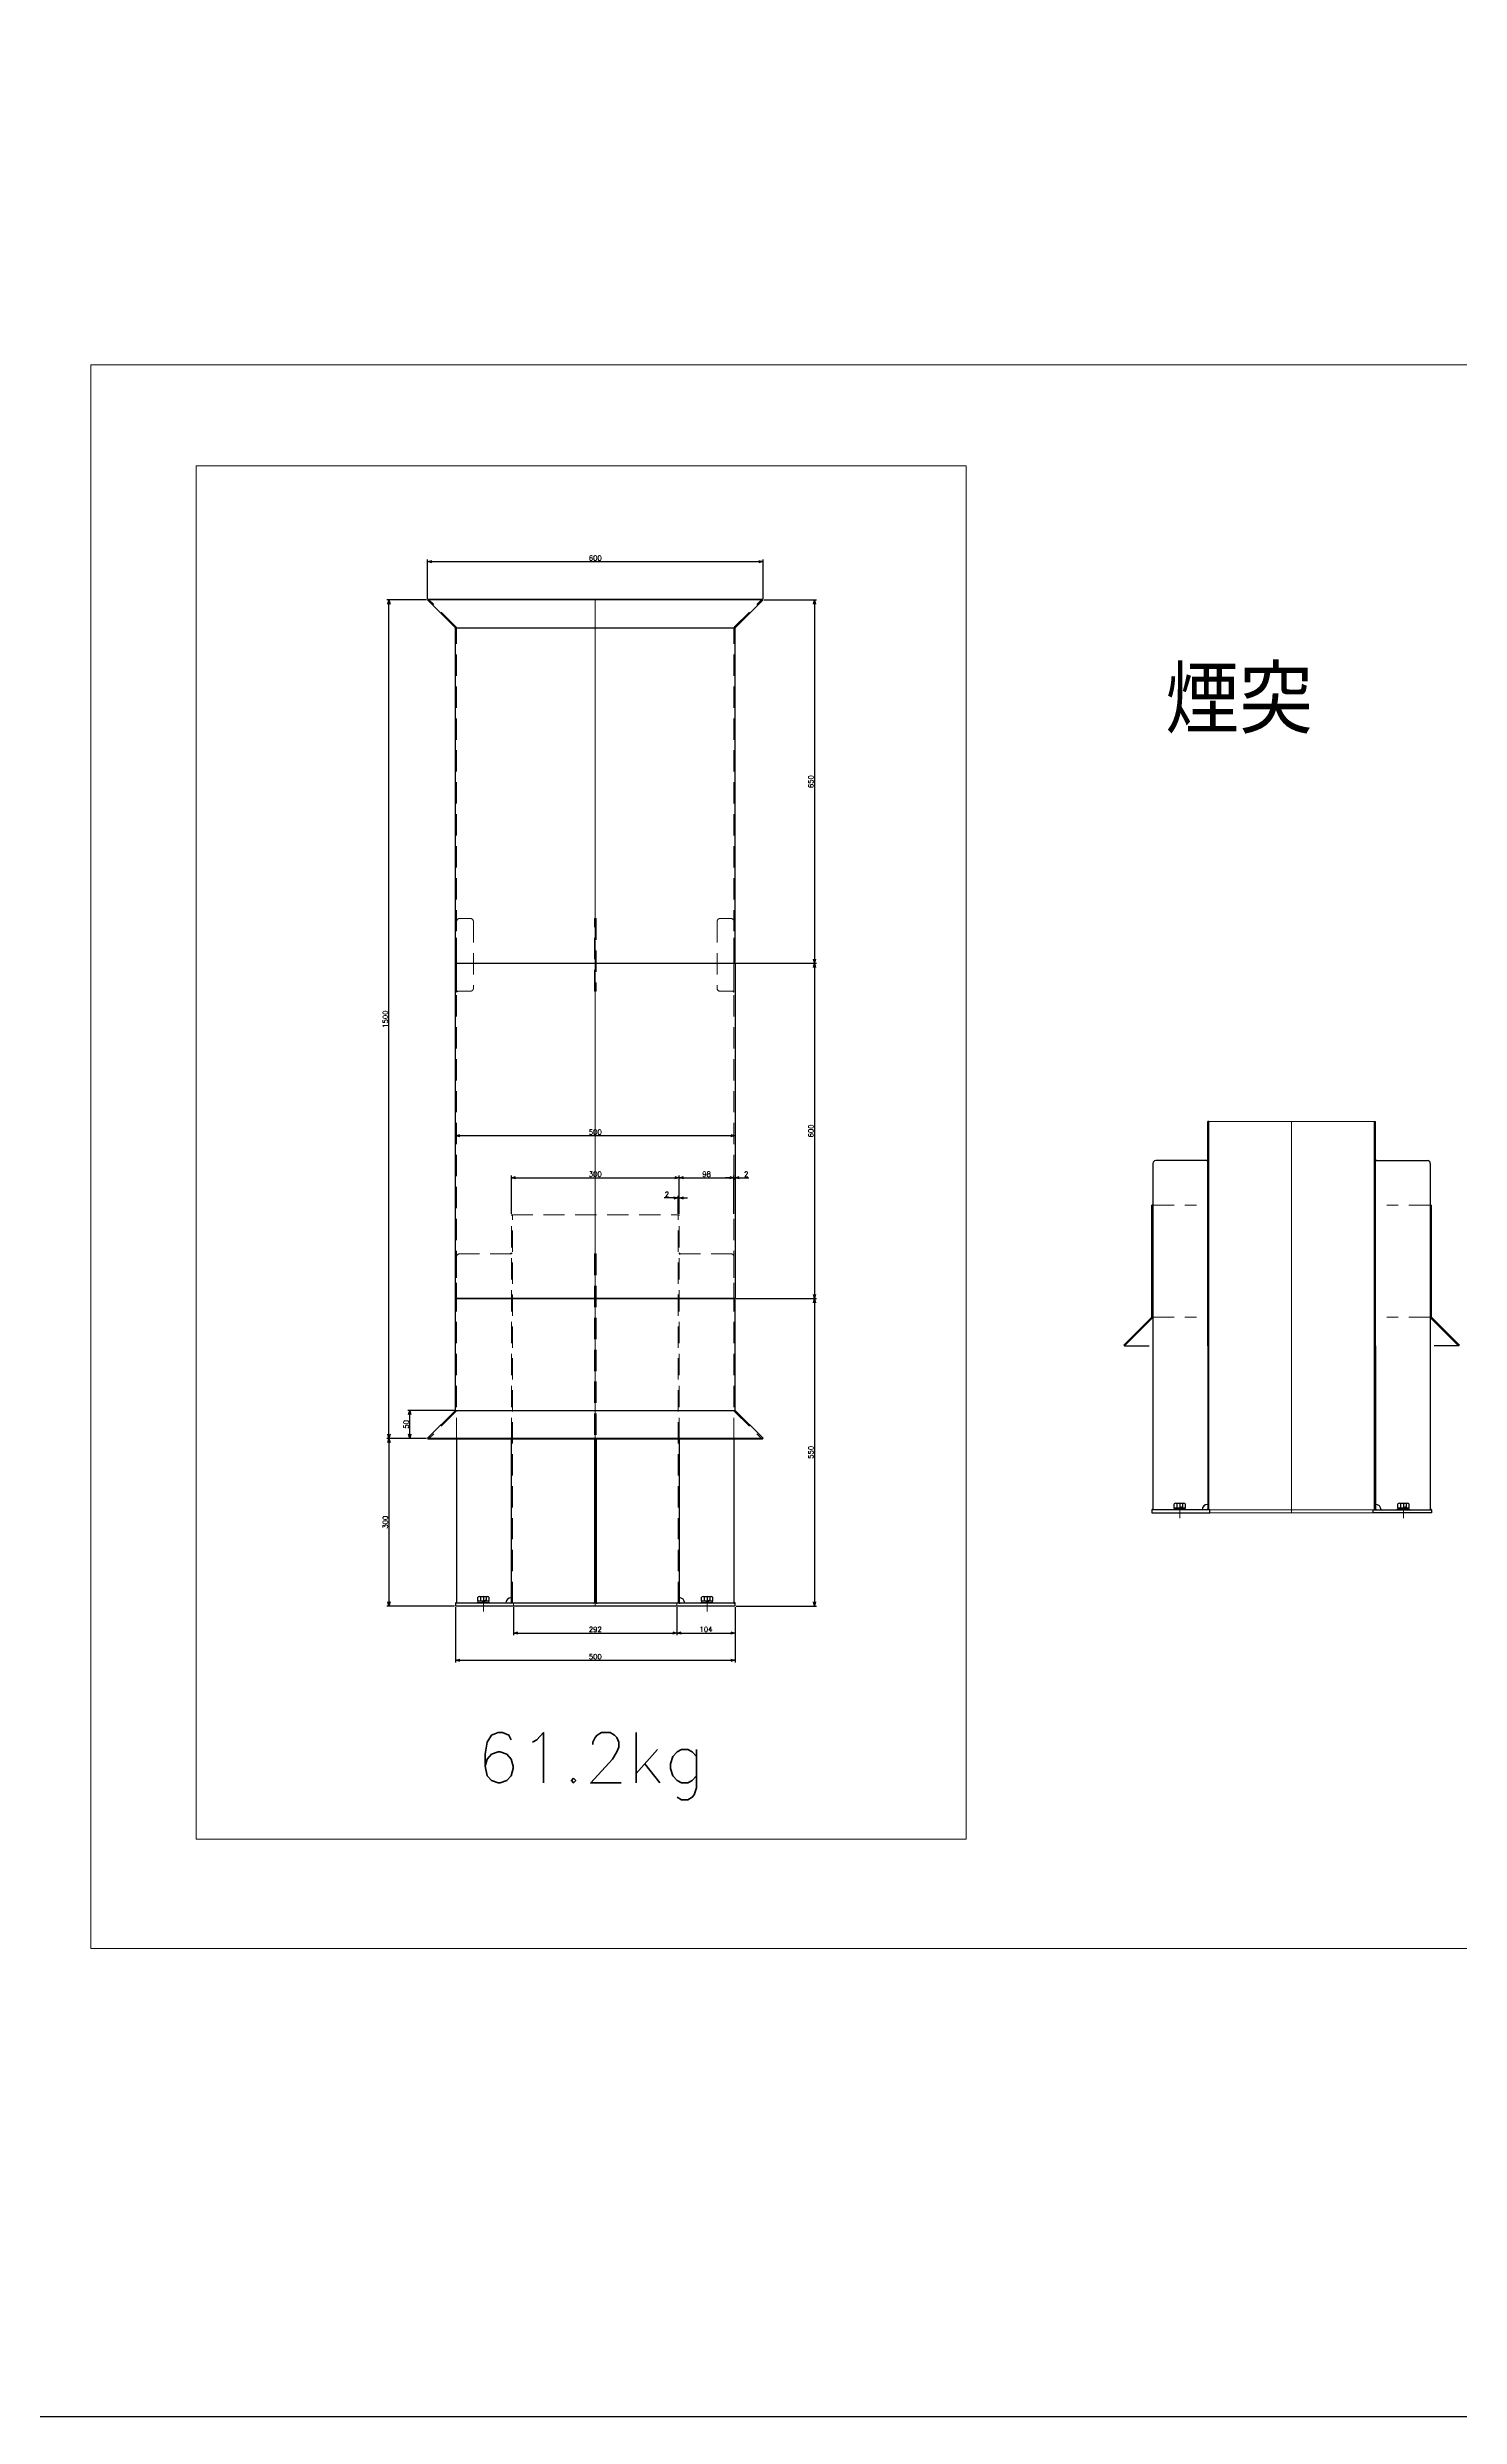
# Model space of a CAD drawing. Header units: millimetres. Extents: x -16130 to 36813, y -8099 to 27484.
# Drawn here: x -7071 to -4546, y -5555 to -1316 of the extents above; entities that cross this region are included whole.
import ezdxf

# ---------------------------------------------------------------- set-up
doc = ezdxf.new("R2010")
doc.units = ezdxf.units.MM
doc.header["$LTSCALE"] = 6
doc.header["$PDMODE"] = 99
doc.header["$PDSIZE"] = 1
doc.linetypes.add('CENTER2', pattern=[28.575, 19.05, -3.175, 3.175, -3.175])
doc.linetypes.add('HIDDEN', pattern=[9.525, 6.35, -3.175])
for name, color, linetype, lineweight in [('04_HIDDEN', 2, 'HIDDEN', 13), ('05_CENTER', 4, 'CENTER2', 13), ('08_DIM', 3, 'Continuous', 13)]:
    doc.layers.add(name, color=color, linetype=linetype, lineweight=lineweight)
doc.layers.add('10_DRAFT', color=8, linetype='Continuous', lineweight=0, plot=False)
doc.styles.add('KSS_TXT', font='txt.shx', dxfattribs={"bigfont": 'extfont2.shx'})
doc.dimstyles.new('KSS_DIM', dxfattribs={"dimtxt": 3, "dimasz": 2.5, "dimexe": 1.25, "dimexo": 0.625, "dimtad": 1, "dimdsep": 46, "dimtxsty": 'KSS_TXT', "dimblk": 'OPEN30', "dimcen": 0, "dimazin": 2, "dimtfac": 0.75, "dimtmove": 0, "dimatfit": 3, "dimldrblk": 'OPEN30', "dimfxl": 1, "dimtolj": 1, "dimarcsym": 0})

# ---------------------------------------------------------------- blocks, each defined once
blk = doc.blocks.new('M10Nza_1_1_1_1')
at = {"color": 0}
for p, q in [((-9.8, 4), (-9.8, 10.7)), ((-9.8, 4), (9.8, 4)), ((-9.2, 1.5), (-9.2, 4)), ((-7.3, 12), (7.4, 12)), ((-4.9, 4), (-4.9, 10.7)), ((0, 1.5), (-2.5, 4)), ((0, 4), (2.5, 1.5)), ((4.9, 10.7), (4.9, 4)), ((9.2, 4), (9.2, 1.5)), ((9.8, 10.7), (9.8, 4))]:
    blk.add_line(p, q, dxfattribs=at)
at = {"color": 0, "linetype": 'CENTER2'}
blk.add_line((0, 12), (0, 0), dxfattribs=at)
at = {"color": 0}
blk.add_lwpolyline([(-11, 1.5), (11, 1.5), (11, 0), (-11, 0)], close=True, dxfattribs=at)
for centre, radius, start, end in [((-7.3, 9.1), 2.94, 33.626, 146.374), ((0, 2.2), 9.8, 60, 120), ((7.4, 9.1), 2.94, 33.626, 146.374)]:
    blk.add_arc(centre, radius, start, end, dxfattribs=at)
at = {"layer": '10_DRAFT', "style": 'KSS_TXT'}
blk.add_text('M10', height=1.25, dxfattribs=at).set_placement((0.3, 4.1))
blk = doc.blocks.new('A$C684632DA')
at = {"color": 0}
for p, q in [((-148, 700), (-150, 700)), ((-148, 5), (-148, 700)), ((148, 5), (148, 700)), ((148, 700), (150, 700)), ((-248, 625), (-248, 5)), ((-150, 630), (-243, 630)), ((150, 630), (243, 630)), ((248, 625), (248, 5)), ((-250, 350), (-250, 550)), ((250, 350), (250, 550)), ((-250, 350), (-300, 300)), ((-248.6, 348.6), (-298.6, 298.6)), ((-250, 350), (-248, 350)), ((-250, 350), (-248.6, 348.6)), ((-249, 350), (-248, 350)), ((250, 350), (248, 350)), ((249, 350), (248, 350)), ((250, 350), (248.6, 348.6)), ((248.6, 348.6), (298.6, 298.6)), ((250, 350), (300, 300)), ((-300, 300), (-298.6, 298.6)), ((-298.6, 298.6), (-254.8, 298.6)), ((-150, 298.6), (-150, 5)), ((150, 298.6), (150, 5)), ((298.6, 298.6), (254.8, 298.6)), ((300, 300), (298.6, 298.6))]:
    blk.add_line(p, q, dxfattribs=at)
for p, q in [((-248, 550), (-250, 550)), ((248, 550), (250, 550))]:
    blk.add_line(p, q)
for points in [[(-150, 298.6), (-150, 700)], [(150, 298.6), (150, 700)]]:
    blk.add_lwpolyline(points, dxfattribs=at)
at = {"color": 3}
for points in [[(-150, 630), (-152, 630), (-152, 630), (-150, 632)], [(150, 630), (152, 630), (152, 630), (150, 632)], [(-248, 5), (-250, 5), (-250, 5), (-248, 7)], [(-150, 5), (-152, 5), (-152, 5), (-150, 7)], [(150, 5), (152, 5), (152, 5), (150, 7)], [(248, 5), (250, 5), (250, 5), (248, 7)]]:
    blk.add_lwpolyline(points, close=True, dxfattribs=at)
at = {"color": 0}
for points in [[(-146, 5), (-250, 5), (-250, 0), (-146, 0)], [(146, 5), (250, 5), (250, 0), (146, 0)]]:
    blk.add_lwpolyline(points, close=True, dxfattribs=at)
for centre, radius, start, end in [((-243, 625), 5, 90, 180), ((243, 625), 5, 360, 90), ((-150, 5), 10, 90, 180), ((150, 5), 10, 0, 90)]:
    blk.add_arc(centre, radius, start, end, dxfattribs=at)
at = {"layer": '04_HIDDEN'}
for p, q in [((-248, 550), (-170.2, 550)), ((248, 550), (170.2, 550)), ((-248, 350), (-170.2, 350)), ((248, 350), (170.2, 350))]:
    blk.add_line(p, q, dxfattribs=at)
for centre, start, end in [((-250, 350), 315, 0), ((250, 350), 180, 225)]:
    blk.add_arc(centre, 2, start, end, dxfattribs=at)
at = {"layer": '05_CENTER'}
for p, q in [((-200, -9.9), (-200, 14.8)), ((200, -9.9), (200, 14.8))]:
    blk.add_line(p, q, dxfattribs=at)
at = {"layer": '10_DRAFT'}
for p, q in [((-148, 700), (148, 700)), ((0, 0), (0, 700)), ((146, 5), (-146, 5)), ((146, 0), (-146, 0))]:
    blk.add_line(p, q, dxfattribs=at)
for p in [(-200, 5), (200, 5)]:
    blk.add_blockref('M10Nza_1_1_1_1', p)
blk = doc.blocks.new('A$C68454564')
at = {"color": 0}
for p, q in [((-250, 350), (-250, 550)), ((250, 350), (250, 550)), ((-250, 350), (-300, 300)), ((-250, 350), (250, 350)), ((250, 350), (300, 300)), ((-300, 300), (-298.6, 298.6)), ((-248, 298.6), (-248, 5)), ((-150, 5), (-150, 298.6)), ((-1.5, 298.6), (-1.5, 5)), ((1.5, 298.6), (1.5, 5)), ((150, 298.6), (150, 5)), ((248, 298.6), (248, 5)), ((300, 300), (298.6, 298.6)), ((150, 5), (-150, 5))]:
    blk.add_line(p, q, dxfattribs=at)
for p, q in [((-250, 550), (250, 550)), ((-300, 300), (300, 300)), ((298.6, 298.6), (-298.6, 298.6))]:
    blk.add_line(p, q)
at = {"color": 3}
for points in [[(-150, 630), (-152, 630), (-152, 630), (-150, 632)], [(150, 630), (152, 630), (152, 630), (150, 632)], [(-248, 5), (-250, 5), (-250, 5), (-248, 7)], [(-150, 5), (-152, 5), (-152, 5), (-150, 7)], [(-1.5, 5), (-3.5, 5), (-3.5, 5), (-1.5, 7)], [(1.5, 5), (3.5, 5), (3.5, 5), (1.5, 7)], [(150, 5), (152, 5), (152, 5), (150, 7)], [(248, 5), (250, 5), (250, 5), (248, 7)]]:
    blk.add_lwpolyline(points, close=True, dxfattribs=at)
at = {"color": 0}
blk.add_lwpolyline([(-250, 0), (250, 0), (250, 5), (-250, 5)], close=True, dxfattribs=at)
for centre, start, end in [((-150, 5), 90, 180), ((150, 5), 0, 90)]:
    blk.add_arc(centre, 10, start, end, dxfattribs=at)
at = {"layer": '04_HIDDEN'}
for p, q in [((-150, 700), (150, 700)), ((-148, 5), (-148, 700)), ((148, 5), (148, 700)), ((-248, 625), (-248, 550)), ((-150, 630), (-243, 630)), ((1.5, 630), (-1.5, 630)), ((-1.5, 630), (-1.5, 298.6)), ((1.5, 630), (1.5, 298.6)), ((150, 630), (243, 630)), ((248, 625), (248, 550)), ((-248, 298.6), (-248, 550)), ((248, 298.6), (248, 550)), ((-248.6, 348.6), (-298.6, 298.6)), ((-250, 350), (-248.6, 348.6)), ((-250, 350), (-248, 350)), ((250, 350), (248, 350)), ((249, 350), (248, 350)), ((250, 350), (248.6, 348.6)), ((248.6, 348.6), (298.6, 298.6)), ((-146, 5), (-146, 0)), ((146, 5), (146, 0))]:
    blk.add_line(p, q, dxfattribs=at)
for points in [[(-150, 298.6), (-150, 700)], [(150, 298.6), (150, 700)]]:
    blk.add_lwpolyline(points, dxfattribs=at)
for centre, radius, start, end in [((-243, 625), 5, 90, 180), ((243, 625), 5, 360, 90), ((-250, 350), 2, 315, 0), ((250, 350), 2, 180, 225)]:
    blk.add_arc(centre, radius, start, end, dxfattribs=at)
at = {"layer": '05_CENTER'}
for p, q in [((-200, -9.9), (-200, 14.8)), ((200, -9.9), (200, 14.8))]:
    blk.add_line(p, q, dxfattribs=at)
at = {"layer": '10_DRAFT'}
for p, q in [((0, 0), (0, 700)), ((0, 550), (0, 300))]:
    blk.add_line(p, q, dxfattribs=at)
blk = doc.blocks.new('A$C68454658')
at = {"color": 0}
blk.add_lwpolyline([(-250, 600), (250, 600), (250, 0), (-250, 0)], close=True, dxfattribs=at)
at = {"layer": '04_HIDDEN'}
for p, q in [((-248, 600), (-248, 0)), ((248, 600), (248, 0))]:
    blk.add_line(p, q, dxfattribs=at)
for points in [[(-243, 680), (-223, 680, -0.414214), (-218, 675), (-218, 555, -0.414214), (-223, 550), (-248, 550), (-248, 675, -0.414214)], [(243, 680), (223, 680, 0.414214), (218, 675), (218, 555, 0.414214), (223, 550), (248, 550), (248, 675, 0.414214)]]:
    blk.add_lwpolyline(points, format="xyb", close=True, dxfattribs=at)
blk.add_lwpolyline([(-1.5, 680), (1.5, 680), (1.5, 550), (-1.5, 550)], close=True, dxfattribs=at)
at = {"layer": '08_DIM'}
for points in [[(-248, 550), (-246, 550), (-248, 548), (-248, 548)], [(248, 550), (246, 550), (248, 548), (248, 548)]]:
    blk.add_lwpolyline(points, close=True, dxfattribs=at)
at = {"layer": '10_DRAFT'}
blk.add_line((0, 600), (0, 0), dxfattribs=at)
blk = doc.blocks.new('A$C6845470D')
at = {"color": 0}
for p, q in [((-300, 650), (-298.6, 651.4)), ((300, 650), (-300, 650)), ((-250, 600), (-300, 650)), ((-298.6, 651.4), (298.6, 651.4)), ((250, 600), (300, 650)), ((300, 650), (298.6, 651.4)), ((-250, 0), (-250, 600)), ((-250, 600), (250, 600)), ((250, 0), (250, 600)), ((-250, 0), (250, 0))]:
    blk.add_line(p, q, dxfattribs=at)
at = {"layer": '04_HIDDEN'}
for p, q in [((-248.6, 601.4), (-298.6, 651.4)), ((248.6, 601.4), (298.6, 651.4)), ((-250, 600), (-248.6, 601.4)), ((-250, 600), (-248, 600)), ((-248, 0), (-248, 600)), ((248, 0), (248, 600)), ((250, 600), (248, 600)), ((250, 600), (248.6, 601.4))]:
    blk.add_line(p, q, dxfattribs=at)
for centre, start, end in [((-250, 600), 0, 45), ((250, 600), 135, 180)]:
    blk.add_arc(centre, 2, start, end, dxfattribs=at)
at = {"layer": '10_DRAFT'}
blk.add_line((0, 650), (0, 0), dxfattribs=at)
blk = doc.blocks.new('_Open30')
at = {"color": 0, "linetype": 'ByBlock', "lineweight": -2}
for p, q in [((-1, 0.27), (0, 0)), ((0, 0), (-1, -0.27)), ((0, 0), (-1, 0))]:
    blk.add_line(p, q, dxfattribs=at)
blk = doc.blocks.new('*D3186')
at = {"layer": '08_DIM', "color": 0, "lineweight": -2, "transparency": 16777216}
for p, q in [((-5789.4, -2304.4), (-5695.6, -2304.4)), ((-5699.3, -2311.9), (-5699.3, -2946.9)), ((-5839.4, -2954.4), (-5695.6, -2954.4))]:
    blk.add_line(p, q, dxfattribs=at)
at = {"layer": 'Defpoints', "color": 0, "transparency": 16777216}
for p in [(-5791.3, -2304.4), (-5841.3, -2954.4), (-5699.3, -2954.4)]:
    blk.add_point(p, dxfattribs=at)
at = {"layer": '08_DIM', "color": 0, "lineweight": -2, "transparency": 16777216, "xscale": 7.5, "yscale": 7.5, "zscale": 7.5}
for p, rotation in [((-5699.3, -2304.4), 90), ((-5699.3, -2954.4), 270)]:
    blk.add_blockref('_Open30', p, dxfattribs=dict(at, rotation=rotation))
at = {"layer": '08_DIM', "color": 0, "transparency": 16777216, "insert": (-5705.7, -2629.4), "char_height": 9, "attachment_point": 5, "rotation": 90, "style": 'KSS_TXT'}
blk.add_mtext('\\A1;650', dxfattribs=at)
blk = doc.blocks.new('*D3187')
at = {"layer": '08_DIM', "color": 0, "lineweight": -2, "transparency": 16777216}
for p, q in [((-5839.4, -2954.4), (-5695.6, -2954.4)), ((-5699.3, -2961.9), (-5699.3, -3546.9)), ((-5839.4, -3554.4), (-5695.6, -3554.4))]:
    blk.add_line(p, q, dxfattribs=at)
at = {"layer": 'Defpoints', "color": 0, "transparency": 16777216}
for p in [(-5841.3, -2954.4), (-5841.3, -3554.4), (-5699.3, -3554.4)]:
    blk.add_point(p, dxfattribs=at)
at = {"layer": '08_DIM', "color": 0, "lineweight": -2, "transparency": 16777216, "xscale": 7.5, "yscale": 7.5, "zscale": 7.5}
for p, rotation in [((-5699.3, -2954.4), 90), ((-5699.3, -3554.4), 270)]:
    blk.add_blockref('_Open30', p, dxfattribs=dict(at, rotation=rotation))
at = {"layer": '08_DIM', "color": 0, "transparency": 16777216, "insert": (-5705.7, -3254.4), "char_height": 9, "attachment_point": 5, "rotation": 90, "style": 'KSS_TXT'}
blk.add_mtext('\\A1;600', dxfattribs=at)
blk = doc.blocks.new('*D3188')
at = {"layer": '08_DIM', "color": 0, "lineweight": -2, "transparency": 16777216}
for p, q in [((-5839.4, -3554.4), (-5695.6, -3554.4)), ((-5699.3, -3561.9), (-5699.3, -4096.9)), ((-5839.4, -4104.4), (-5695.6, -4104.4))]:
    blk.add_line(p, q, dxfattribs=at)
at = {"layer": 'Defpoints', "color": 0, "transparency": 16777216}
for p in [(-5841.3, -3554.4), (-5841.3, -4104.4), (-5699.3, -4104.4)]:
    blk.add_point(p, dxfattribs=at)
at = {"layer": '08_DIM', "color": 0, "lineweight": -2, "transparency": 16777216, "xscale": 7.5, "yscale": 7.5, "zscale": 7.5}
for p, rotation in [((-5699.3, -3554.4), 90), ((-5699.3, -4104.4), 270)]:
    blk.add_blockref('_Open30', p, dxfattribs=dict(at, rotation=rotation))
at = {"layer": '08_DIM', "color": 0, "transparency": 16777216, "insert": (-5705.7, -3829.4), "char_height": 9, "attachment_point": 5, "rotation": 90, "style": 'KSS_TXT'}
blk.add_mtext('\\A1;550', dxfattribs=at)
blk = doc.blocks.new('*D3189')
at = {"layer": '08_DIM', "color": 0, "lineweight": -2, "transparency": 16777216}
for p, q in [((-6393.2, -3804.4), (-6464.2, -3804.4)), ((-6460.4, -3811.9), (-6460.4, -4096.9)), ((-6343.2, -4104.4), (-6464.2, -4104.4))]:
    blk.add_line(p, q, dxfattribs=at)
at = {"layer": 'Defpoints', "color": 0, "transparency": 16777216}
for p in [(-6391.3, -3804.4), (-6460.4, -4104.4), (-6341.3, -4104.4)]:
    blk.add_point(p, dxfattribs=at)
at = {"layer": '08_DIM', "color": 0, "lineweight": -2, "transparency": 16777216, "xscale": 7.5, "yscale": 7.5, "zscale": 7.5}
for p, rotation in [((-6460.4, -3804.4), 90), ((-6460.4, -4104.4), 270)]:
    blk.add_blockref('_Open30', p, dxfattribs=dict(at, rotation=rotation))
at = {"layer": '08_DIM', "color": 0, "transparency": 16777216, "insert": (-6466.8, -3954.4), "char_height": 9, "attachment_point": 5, "rotation": 90, "style": 'KSS_TXT'}
blk.add_mtext('\\A1;300', dxfattribs=at)
blk = doc.blocks.new('*D3190')
at = {"layer": '08_DIM', "color": 0, "lineweight": -2, "transparency": 16777216}
for p, q in [((-6393.2, -2304.4), (-6464.2, -2304.4)), ((-6460.4, -3796.9), (-6460.4, -2311.9)), ((-6393.2, -3804.4), (-6464.2, -3804.4))]:
    blk.add_line(p, q, dxfattribs=at)
at = {"layer": 'Defpoints', "color": 0, "transparency": 16777216}
for p in [(-6460.4, -2304.4), (-6391.3, -2304.4), (-6391.3, -3804.4)]:
    blk.add_point(p, dxfattribs=at)
at = {"layer": '08_DIM', "color": 0, "lineweight": -2, "transparency": 16777216, "xscale": 7.5, "yscale": 7.5, "zscale": 7.5}
for p, rotation in [((-6460.4, -2304.4), 90), ((-6460.4, -3804.4), 270)]:
    blk.add_blockref('_Open30', p, dxfattribs=dict(at, rotation=rotation))
at = {"layer": '08_DIM', "color": 0, "transparency": 16777216, "insert": (-6466.8, -3054.4), "char_height": 9, "attachment_point": 5, "rotation": 90, "style": 'KSS_TXT'}
blk.add_mtext('\\A1;1500', dxfattribs=at)
blk = doc.blocks.new('*D3191')
at = {"layer": '08_DIM', "color": 0, "lineweight": -2, "transparency": 16777216}
for p, q in [((-6241.3, -3402.5), (-6241.3, -3334.3)), ((-6233.8, -3338.1), (-5948.8, -3338.1)), ((-5941.3, -3402.5), (-5941.3, -3334.3))]:
    blk.add_line(p, q, dxfattribs=at)
at = {"layer": 'Defpoints', "color": 0, "transparency": 16777216}
for p in [(-5941.3, -3338.1), (-6241.3, -3404.4), (-5941.3, -3404.4)]:
    blk.add_point(p, dxfattribs=at)
at = {"layer": '08_DIM', "color": 0, "lineweight": -2, "transparency": 16777216, "xscale": 7.5, "yscale": 7.5, "zscale": 7.5, "rotation": 180}
blk.add_blockref('_Open30', (-6241.3, -3338.1), dxfattribs=at)
at = {"layer": '08_DIM', "color": 0, "lineweight": -2, "transparency": 16777216, "xscale": 7.5, "yscale": 7.5, "zscale": 7.5}
blk.add_blockref('_Open30', (-5941.3, -3338.1), dxfattribs=at)
at = {"layer": '08_DIM', "color": 0, "transparency": 16777216, "insert": (-6091.3, -3331.7), "char_height": 9, "attachment_point": 5, "style": 'KSS_TXT'}
blk.add_mtext('\\A1;300', dxfattribs=at)
blk = doc.blocks.new('*D3192')
at = {"layer": '08_DIM', "color": 0, "lineweight": -2, "transparency": 16777216}
for p, q in [((-5941.3, -3402.5), (-5941.3, -3334.3)), ((-5933.8, -3338.1), (-5850.8, -3338.1)), ((-5843.3, -3402.5), (-5843.3, -3334.3))]:
    blk.add_line(p, q, dxfattribs=at)
at = {"layer": 'Defpoints', "color": 0, "transparency": 16777216}
for p in [(-5843.3, -3338.1), (-5941.3, -3404.4), (-5843.3, -3404.4)]:
    blk.add_point(p, dxfattribs=at)
at = {"layer": '08_DIM', "color": 0, "lineweight": -2, "transparency": 16777216, "xscale": 7.5, "yscale": 7.5, "zscale": 7.5, "rotation": 180}
blk.add_blockref('_Open30', (-5941.3, -3338.1), dxfattribs=at)
at = {"layer": '08_DIM', "color": 0, "lineweight": -2, "transparency": 16777216, "xscale": 7.5, "yscale": 7.5, "zscale": 7.5}
blk.add_blockref('_Open30', (-5843.3, -3338.1), dxfattribs=at)
at = {"layer": '08_DIM', "color": 0, "transparency": 16777216, "insert": (-5892.3, -3331.7), "char_height": 9, "attachment_point": 5, "style": 'KSS_TXT'}
blk.add_mtext('\\A1;98', dxfattribs=at)
blk = doc.blocks.new('*D3193')
at = {"layer": '08_DIM', "color": 0, "lineweight": -2, "transparency": 16777216}
for p, q in [((-5950.8, -3374.3), (-5968.1, -3374.3)), ((-5943.3, -3402.5), (-5943.3, -3370.6)), ((-5941.3, -3374.3), (-5943.3, -3374.3)), ((-5941.3, -3402.5), (-5941.3, -3370.6)), ((-5933.8, -3374.3), (-5926.3, -3374.3))]:
    blk.add_line(p, q, dxfattribs=at)
at = {"layer": 'Defpoints', "color": 0, "transparency": 16777216}
for p in [(-5943.3, -3374.3), (-5943.3, -3404.4), (-5941.3, -3404.4)]:
    blk.add_point(p, dxfattribs=at)
at = {"layer": '08_DIM', "color": 0, "lineweight": -2, "transparency": 16777216, "xscale": 7.5, "yscale": 7.5, "zscale": 7.5}
blk.add_blockref('_Open30', (-5943.3, -3374.3), dxfattribs=at)
at = {"layer": '08_DIM', "color": 0, "lineweight": -2, "transparency": 16777216, "xscale": 7.5, "yscale": 7.5, "zscale": 7.5, "rotation": 180}
blk.add_blockref('_Open30', (-5941.3, -3374.3), dxfattribs=at)
at = {"layer": '08_DIM', "color": 0, "transparency": 16777216, "insert": (-5963.2, -3368), "char_height": 9, "attachment_point": 5, "style": 'KSS_TXT'}
blk.add_mtext('\\A1;2', dxfattribs=at)
blk = doc.blocks.new('*D3194')
at = {"layer": '08_DIM', "color": 0, "lineweight": -2, "transparency": 16777216}
for p, q in [((-5850.8, -3338.1), (-5858.3, -3338.1)), ((-5843.3, -3338.1), (-5841.3, -3338.1)), ((-5843.3, -3338.7), (-5843.3, -3341.8)), ((-5841.3, -3338.7), (-5841.3, -3341.8)), ((-5833.8, -3338.1), (-5816.6, -3338.1))]:
    blk.add_line(p, q, dxfattribs=at)
at = {"layer": 'Defpoints', "color": 0, "transparency": 16777216}
for p in [(-5843.3, -3336.8), (-5841.3, -3336.8), (-5841.3, -3338.1)]:
    blk.add_point(p, dxfattribs=at)
at = {"layer": '08_DIM', "color": 0, "lineweight": -2, "transparency": 16777216, "xscale": 7.5, "yscale": 7.5, "zscale": 7.5}
blk.add_blockref('_Open30', (-5843.3, -3338.1), dxfattribs=at)
at = {"layer": '08_DIM', "color": 0, "lineweight": -2, "transparency": 16777216, "xscale": 7.5, "yscale": 7.5, "zscale": 7.5, "rotation": 180}
blk.add_blockref('_Open30', (-5841.3, -3338.1), dxfattribs=at)
at = {"layer": '08_DIM', "color": 0, "transparency": 16777216, "insert": (-5821.4, -3331.7), "char_height": 9, "attachment_point": 5, "style": 'KSS_TXT'}
blk.add_mtext('\\A1;2', dxfattribs=at)
blk = doc.blocks.new('*D3195')
at = {"layer": '08_DIM', "color": 0, "lineweight": -2, "transparency": 16777216}
for p, q in [((-6341.3, -3256.2), (-6341.3, -3266.6)), ((-5848.8, -3262.9), (-6333.8, -3262.9)), ((-5841.3, -3256.2), (-5841.3, -3266.6))]:
    blk.add_line(p, q, dxfattribs=at)
at = {"layer": 'Defpoints', "color": 0, "transparency": 16777216}
for p in [(-6341.3, -3254.4), (-6341.3, -3262.9), (-5841.3, -3254.4)]:
    blk.add_point(p, dxfattribs=at)
at = {"layer": '08_DIM', "color": 0, "lineweight": -2, "transparency": 16777216, "xscale": 7.5, "yscale": 7.5, "zscale": 7.5, "rotation": 180}
blk.add_blockref('_Open30', (-6341.3, -3262.9), dxfattribs=at)
at = {"layer": '08_DIM', "color": 0, "lineweight": -2, "transparency": 16777216, "xscale": 7.5, "yscale": 7.5, "zscale": 7.5}
blk.add_blockref('_Open30', (-5841.3, -3262.9), dxfattribs=at)
at = {"layer": '08_DIM', "color": 0, "transparency": 16777216, "insert": (-6091.3, -3256.5), "char_height": 9, "attachment_point": 5, "style": 'KSS_TXT'}
blk.add_mtext('\\A1;500', dxfattribs=at)
blk = doc.blocks.new('*D3196')
at = {"layer": '08_DIM', "color": 0, "lineweight": -2, "transparency": 16777216}
for p, q in [((-6237.3, -4106.2), (-6237.3, -4156.4)), ((-5945.3, -4106.2), (-5945.3, -4156.4)), ((-6229.8, -4152.7), (-5952.8, -4152.7))]:
    blk.add_line(p, q, dxfattribs=at)
at = {"layer": 'Defpoints', "color": 0, "transparency": 16777216}
for p in [(-6237.3, -4104.4), (-5945.3, -4104.4), (-5945.3, -4152.7)]:
    blk.add_point(p, dxfattribs=at)
at = {"layer": '08_DIM', "color": 0, "lineweight": -2, "transparency": 16777216, "xscale": 7.5, "yscale": 7.5, "zscale": 7.5, "rotation": 180}
blk.add_blockref('_Open30', (-6237.3, -4152.7), dxfattribs=at)
at = {"layer": '08_DIM', "color": 0, "lineweight": -2, "transparency": 16777216, "xscale": 7.5, "yscale": 7.5, "zscale": 7.5}
blk.add_blockref('_Open30', (-5945.3, -4152.7), dxfattribs=at)
at = {"layer": '08_DIM', "color": 0, "transparency": 16777216, "insert": (-6091.3, -4146.3), "char_height": 9, "attachment_point": 5, "style": 'KSS_TXT'}
blk.add_mtext('\\A1;292', dxfattribs=at)
blk = doc.blocks.new('*D3197')
at = {"layer": '08_DIM', "color": 0, "lineweight": -2, "transparency": 16777216}
for p, q in [((-5945.3, -4106.2), (-5945.3, -4156.4)), ((-5841.3, -4106.2), (-5841.3, -4156.4)), ((-5937.8, -4152.7), (-5848.8, -4152.7))]:
    blk.add_line(p, q, dxfattribs=at)
at = {"layer": 'Defpoints', "color": 0, "transparency": 16777216}
for p in [(-5945.3, -4104.4), (-5841.3, -4104.4), (-5841.3, -4152.7)]:
    blk.add_point(p, dxfattribs=at)
at = {"layer": '08_DIM', "color": 0, "lineweight": -2, "transparency": 16777216, "xscale": 7.5, "yscale": 7.5, "zscale": 7.5, "rotation": 180}
blk.add_blockref('_Open30', (-5945.3, -4152.7), dxfattribs=at)
at = {"layer": '08_DIM', "color": 0, "lineweight": -2, "transparency": 16777216, "xscale": 7.5, "yscale": 7.5, "zscale": 7.5}
blk.add_blockref('_Open30', (-5841.3, -4152.7), dxfattribs=at)
at = {"layer": '08_DIM', "color": 0, "transparency": 16777216, "insert": (-5893.3, -4146.3), "char_height": 9, "attachment_point": 5, "style": 'KSS_TXT'}
blk.add_mtext('\\A1;104', dxfattribs=at)
blk = doc.blocks.new('*D3198')
at = {"layer": '08_DIM', "color": 0, "lineweight": -2, "transparency": 16777216}
for p, q in [((-6341.3, -4106.2), (-6341.3, -4205.2)), ((-5841.3, -4106.2), (-5841.3, -4205.2)), ((-6333.8, -4201.4), (-5848.8, -4201.4))]:
    blk.add_line(p, q, dxfattribs=at)
at = {"layer": 'Defpoints', "color": 0, "transparency": 16777216}
for p in [(-6341.3, -4104.4), (-5841.3, -4104.4), (-5841.3, -4201.4)]:
    blk.add_point(p, dxfattribs=at)
at = {"layer": '08_DIM', "color": 0, "lineweight": -2, "transparency": 16777216, "xscale": 7.5, "yscale": 7.5, "zscale": 7.5, "rotation": 180}
blk.add_blockref('_Open30', (-6341.3, -4201.4), dxfattribs=at)
at = {"layer": '08_DIM', "color": 0, "lineweight": -2, "transparency": 16777216, "xscale": 7.5, "yscale": 7.5, "zscale": 7.5}
blk.add_blockref('_Open30', (-5841.3, -4201.4), dxfattribs=at)
at = {"layer": '08_DIM', "color": 0, "transparency": 16777216, "insert": (-6091.3, -4195.1), "char_height": 9, "attachment_point": 5, "style": 'KSS_TXT'}
blk.add_mtext('\\A1;500', dxfattribs=at)
blk = doc.blocks.new('*D3199')
at = {"layer": '08_DIM', "color": 0, "lineweight": -2, "transparency": 16777216}
for p, q in [((-6343.2, -3754.4), (-6426.8, -3754.4)), ((-6423.1, -3796.9), (-6423.1, -3761.9)), ((-6393.2, -3804.4), (-6426.8, -3804.4))]:
    blk.add_line(p, q, dxfattribs=at)
at = {"layer": 'Defpoints', "color": 0, "transparency": 16777216}
for p in [(-6423.1, -3754.4), (-6341.3, -3754.4), (-6391.3, -3804.4)]:
    blk.add_point(p, dxfattribs=at)
at = {"layer": '08_DIM', "color": 0, "lineweight": -2, "transparency": 16777216, "xscale": 7.5, "yscale": 7.5, "zscale": 7.5}
for p, rotation in [((-6423.1, -3754.4), 90), ((-6423.1, -3804.4), 270)]:
    blk.add_blockref('_Open30', p, dxfattribs=dict(at, rotation=rotation))
at = {"layer": '08_DIM', "color": 0, "transparency": 16777216, "insert": (-6429.5, -3779.4), "char_height": 9, "attachment_point": 5, "rotation": 90, "style": 'KSS_TXT'}
blk.add_mtext('\\A1;50', dxfattribs=at)
blk = doc.blocks.new('*D3200')
at = {"layer": '08_DIM', "color": 0, "lineweight": -2, "transparency": 16777216}
for p, q in [((-6391.3, -2302.5), (-6391.3, -2232.1)), ((-6383.8, -2235.8), (-5798.8, -2235.8)), ((-5791.3, -2302.5), (-5791.3, -2232.1))]:
    blk.add_line(p, q, dxfattribs=at)
at = {"layer": 'Defpoints', "color": 0, "transparency": 16777216}
for p in [(-5791.3, -2235.8), (-6391.3, -2304.4), (-5791.3, -2304.4)]:
    blk.add_point(p, dxfattribs=at)
at = {"layer": '08_DIM', "color": 0, "lineweight": -2, "transparency": 16777216, "xscale": 7.5, "yscale": 7.5, "zscale": 7.5, "rotation": 180}
blk.add_blockref('_Open30', (-6391.3, -2235.8), dxfattribs=at)
at = {"layer": '08_DIM', "color": 0, "lineweight": -2, "transparency": 16777216, "xscale": 7.5, "yscale": 7.5, "zscale": 7.5}
blk.add_blockref('_Open30', (-5791.3, -2235.8), dxfattribs=at)
at = {"layer": '08_DIM', "color": 0, "transparency": 16777216, "insert": (-6091.3, -2229.4), "char_height": 9, "attachment_point": 5, "style": 'KSS_TXT'}
blk.add_mtext('\\A1;600', dxfattribs=at)

msp = doc.modelspace()

# ---------------------------------------------------------------- linework, layer by layer
at = {"color": 0}
for p, q in [((-5096.01761, -3587.47759), (-5146.01761, -3637.47759)), ((-5146.01761, -3637.47759), (-5144.6034, -3638.8918))]:
    msp.add_line(p, q, dxfattribs=at)
at = {"color": 2}
msp.add_lwpolyline([(-14764.10563, -5554.72697), (-1466.0164, -5554.72697), (-1466.0164, 4882.37819), (-14764.10563, 4882.37819)], close=True, dxfattribs=at)
at = {"layer": '08_DIM', "color": 2}
for points in [[(-6993.3994, -1883.74047), (-1764.54737, -1883.74047), (-1764.54737, -4717.04866), (-6993.3994, -4717.04866)], [(-6805.37514, -2064.30071), (-5428.06103, -2064.30071), (-5428.06103, -4521.30499), (-6805.37514, -4521.30499)]]:
    msp.add_lwpolyline(points, close=True, dxfattribs=at)

# ---------------------------------------------------------------- block references
for name, p in [('A$C6845470D', (-6091.32402, -2954.35896)), ('A$C68454658', (-6091.32402, -3554.35896)), ('A$C684632DA', (-4846.01761, -3937.47759)), ('A$C68454564', (-6091.32402, -4104.35896)), ('M10Nza_1_1_1_1', (-6291.32402, -4099.35896)), ('M10Nza_1_1_1_1', (-5891.32402, -4099.35896))]:
    msp.add_blockref(name, p)

# ---------------------------------------------------------------- texts
at = {"layer": '08_DIM', "style": 'KSS_TXT'}
msp.add_text('煙突', height=120, dxfattribs=at).set_placement((-5071.9061, -2543.46348))
at = {"layer": '08_DIM', "color": 6, "style": 'KSS_TXT'}
msp.add_text('61.2kg', height=90, dxfattribs=at).set_placement((-6303.74808, -4420.97957))

# ---------------------------------------------------------------- dimensions: what is measured, and where the dimension line sits
at = {"layer": '08_DIM'}
for base, p1, p2, picture, middle in [((-5791.32402, -2235.8172), (-6391.32402, -2304.35896), (-5791.32402, -2304.35896), '*D3200', (-6091.32402, -2229.4422)), ((-6341.32402, -3262.86507), (-5841.32402, -3254.35896), (-6341.32402, -3254.35896), '*D3195', (-6091.32402, -3256.48382)), ((-5941.32402, -3338.09213), (-6241.32402, -3404.35896), (-5941.32402, -3404.35896), '*D3191', (-6091.32402, -3331.71713)), ((-5843.32402, -3338.09213), (-5941.32402, -3404.35896), (-5843.32402, -3404.35896), '*D3192', (-5892.32402, -3331.71713)), ((-5841.32402, -3338.09213), (-5843.32402, -3336.84213), (-5841.32402, -3336.84213), '*D3194', (-5821.44902, -3331.71713)), ((-5943.32402, -3374.34242), (-5941.32402, -3404.35896), (-5943.32402, -3404.35896), '*D3193', (-5963.19902, -3367.96742)), ((-5841.32402, -4201.4463), (-6341.32402, -4104.35896), (-5841.32402, -4104.35896), '*D3198', (-6091.32402, -4195.06505)), ((-5945.32402, -4152.65609), (-6237.32402, -4104.35896), (-5945.32402, -4104.35896), '*D3196', (-6091.32402, -4146.28109)), ((-5841.32402, -4152.65609), (-5945.32402, -4104.35896), (-5841.32402, -4104.35896), '*D3197', (-5893.32402, -4146.28109))]:
    dim = msp.add_linear_dim(base=base, p1=p1, p2=p2, dimstyle='KSS_DIM', override={"dimscale": 3}, dxfattribs=at)
    dim.commit()
    dim.dimension.update_dxf_attribs({"geometry": picture, "text_midpoint": middle})
for base, p1, p2, picture, middle in [((-6460.44953, -2304.35896), (-6391.32402, -3804.35896), (-6391.32402, -2304.35896), '*D3190', (-6466.83078, -3054.35896)), ((-5699.31653, -2954.35896), (-5791.32402, -2304.35896), (-5841.32402, -2954.35896), '*D3186', (-5705.69778, -2629.35896)), ((-5699.31653, -3554.35896), (-5841.32402, -2954.35896), (-5841.32402, -3554.35896), '*D3187', (-5705.69153, -3254.35896)), ((-5699.31653, -4104.35896), (-5841.32402, -3554.35896), (-5841.32402, -4104.35896), '*D3188', (-5705.70403, -3829.35896)), ((-6423.06992, -3754.35896), (-6391.32402, -3804.35896), (-6341.32402, -3754.35896), '*D3199', (-6429.45117, -3779.35896)), ((-6460.44953, -4104.35896), (-6391.32402, -3804.35896), (-6341.32402, -4104.35896), '*D3189', (-6466.82453, -3954.35896))]:
    dim = msp.add_linear_dim(base=base, p1=p1, p2=p2, angle=90, dimstyle='KSS_DIM', override={"dimscale": 3}, dxfattribs=at)
    dim.commit()
    dim.dimension.update_dxf_attribs({"geometry": picture, "text_midpoint": middle})

doc.saveas('drawing.dxf')
